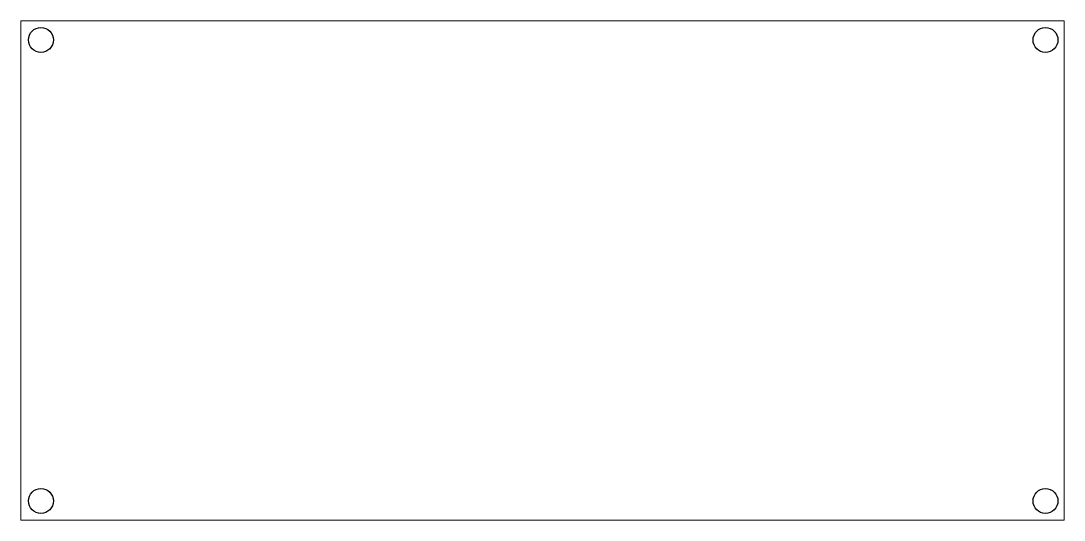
# Model space of a CAD drawing. Header units: inches. Extents: x 0.12 to 6.2, y 0.11 to 3.02.
import ezdxf

# ---------------------------------------------------------------- set-up
doc = ezdxf.new("R2010")
doc.units = ezdxf.units.IN
doc.header["$MEASUREMENT"] = 0

msp = doc.modelspace()

# ---------------------------------------------------------------- linework, layer by layer
at = {"color": 11, "linetype": 'Continuous', "lineweight": 5, "true_color": 0xff7f7f}
for p, q in [((0.117, 3.0247), (6.1997, 3.0247)), ((0.117, 0.1113), (0.117, 3.0247)), ((6.1997, 3.0247), (6.1997, 0.1113)), ((6.1997, 0.1113), (0.117, 0.1113))]:
    msp.add_line(p, q, dxfattribs=at)
for centre in [(0.234, 2.9133), (6.091, 2.9133), (0.234, 0.2233), (6.091, 0.2233)]:
    msp.add_circle(centre, 0.0725)
at = {"color": 11, "linetype": 'Continuous', "lineweight": 25, "true_color": 0xff7f7f}
for centre, start, end in [((0.117, 3.0247), 180, 0), ((0.117, 3.0247), 0, 180), ((0.117, 3.0247), 180, 0), ((0.117, 3.0247), 0, 180), ((6.1997, 3.0247), 180, 0), ((6.1997, 3.0247), 0, 180), ((6.1997, 3.0247), 180, 0), ((6.1997, 3.0247), 0, 180), ((0.117, 0.1113), 180, 0), ((0.117, 0.1113), 0, 180), ((0.117, 0.1113), 180, 0), ((0.117, 0.1113), 0, 180), ((6.1997, 0.1113), 180, 0), ((6.1997, 0.1113), 0, 180), ((6.1997, 0.1113), 180, 0), ((6.1997, 0.1113), 0, 180)]:
    msp.add_arc(centre, 0.0000197, start, end, dxfattribs=at)

doc.saveas('drawing.dxf')
